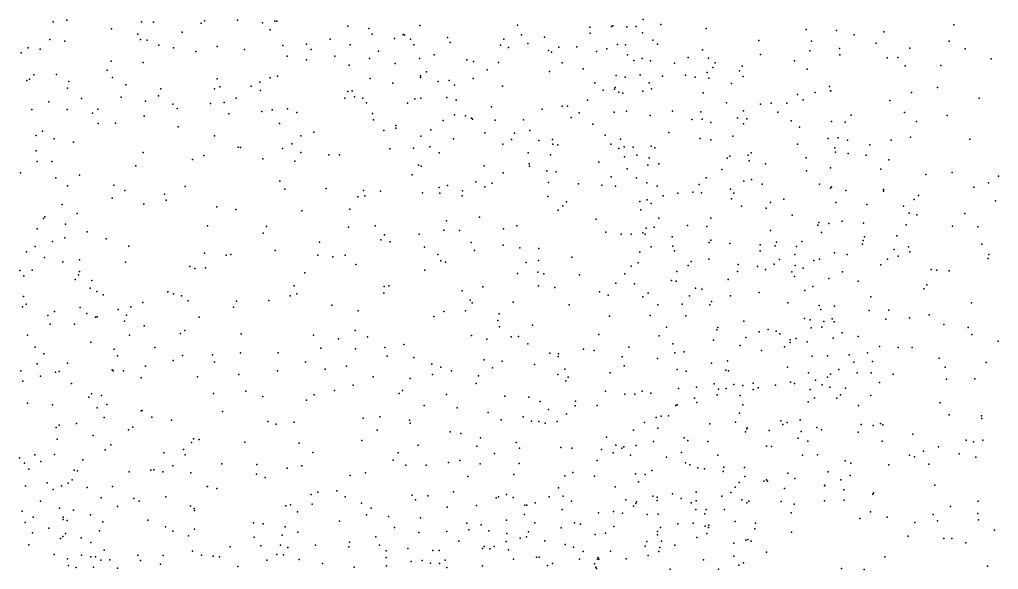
# Model space of a CAD drawing. Header units: metres. Extents: x -25 to 25, y -27.8 to 27.8.
# Drawn here: x 15.286 to 18.376, y 0.013 to 1.749 of the extents above; entities that cross this region are included whole.
import ezdxf

# ---------------------------------------------------------------- set-up
doc = ezdxf.new("R2010")
doc.units = ezdxf.units.M

msp = doc.modelspace()

# ---------------------------------------------------------------- linework, layer by layer
for p in [(15.3927, 1.7426, 9.0638), (15.4358, 1.7479, 3.1514), (15.6712, 1.7417, 16.7535), (15.7093, 1.741, -10.091), (15.8597, 1.7375, -10.8318), (15.8699, 1.7453, 16.6824), (15.9745, 1.7478, 3.1648), (16.0537, 1.7392, 6.0226), (16.0918, 1.7448, 9.2241), (16.0987, 1.7438, 16.5507), (16.5503, 1.7305, 10.5516), (16.8578, 1.7313, 2.9649), (17.2549, 1.7493, 5.2897), (17.3107, 1.734, 4.5076), (18.2354, 1.7323, -2.039), (15.577, 1.7206, -0.8524), (15.6597, 1.7029, -16.6912), (15.7993, 1.7098, -10.5337), (16.0775, 1.7165, 4.1011), (16.3224, 1.7286, -6.7454), (16.3891, 1.7214, 4.1049), (16.3998, 1.7034, 1.0409), (16.4968, 1.7023, -7.1376), (16.5018, 1.7002, -16.7428), (16.8707, 1.7012, 0.5908), (17.0867, 1.7252, -16.4078), (17.088, 1.7063, -0.4439), (17.1551, 1.7275, 5.4173), (17.1592, 1.7296, -11.5076), (17.2032, 1.7259, 2.4429), (17.2328, 1.7278, 0.4896), (17.2526, 1.7072, 0.9204), (17.4534, 1.7215, -11.3143), (17.7699, 1.7176, 13.0333), (17.865, 1.7147, -14.5181), (17.921, 1.7009, -13.0829), (18.0151, 1.7111, -12.3728), (15.3821, 1.6867, 14.6648), (15.4297, 1.681, -16.8787), (15.668, 1.6865, -9.7324), (15.6896, 1.684, 6.1895), (15.7261, 1.6686, 3.1729), (16.1916, 1.6717, 5.9925), (16.2668, 1.6876, 3.2021), (16.3298, 1.6691, 1.2419), (16.4703, 1.6895, 16.3687), (16.5203, 1.6871, -7.6737), (16.5306, 1.6694, -8.2893), (16.6368, 1.6925, 5.7455), (16.6453, 1.677, -0.0957), (16.8147, 1.6871, -9.4661), (16.8904, 1.674, -16.6027), (16.9435, 1.6934, 10.9833), (17.1734, 1.6708, 0.3416), (17.1986, 1.6692, 4.1526), (17.2857, 1.6838, 11.5729), (17.2997, 1.6719, 4.2884), (17.6196, 1.6831, -13.8855), (17.786, 1.6815, 12.8068), (17.9901, 1.6747, -15.3095), (18.2212, 1.6814, -12.2611), (15.2919, 1.6442, 14.8311), (15.3133, 1.6602, 0.3679), (15.3509, 1.6554, -9.3383), (15.7727, 1.6602, 0.0633), (15.8431, 1.6486, 4.0541), (15.9101, 1.6641, 6.1117), (15.9967, 1.6548, 16.6945), (16.1179, 1.6678, -0.069), (16.2064, 1.6552, 9.2747), (16.4197, 1.6497, 3.2022), (16.8049, 1.6683, 10.8426), (16.8295, 1.6615, -0.0105), (16.9557, 1.6515, 4.0545), (16.9654, 1.646, 2.3084), (16.9884, 1.6627, 2.8309), (17.0457, 1.6631, 15.9743), (17.1071, 1.6486, -9.6197), (17.1397, 1.6566, 1.5879), (17.2057, 1.6379, 11.2565), (17.4424, 1.6534, 15.5755), (17.6254, 1.6388, 2.4237), (17.7813, 1.6508, -13.5118), (17.8744, 1.6583, 13.235), (18.0967, 1.6592, 13.8176), (18.2712, 1.6574, -13.0697), (15.575, 1.6183, 4.0436), (15.6765, 1.6141, -10.2806), (16.1314, 1.634, -16.7208), (16.1918, 1.6223, 16.5778), (16.2813, 1.6336, -0.0925), (16.3908, 1.6264, 5.915), (16.4716, 1.6103, 9.5764), (16.5486, 1.626, 9.7362), (16.5947, 1.6376, 9.9767), (16.6981, 1.6218, 10.7194), (16.7193, 1.6167, -16.7134), (16.7981, 1.6138, 3.9879), (16.9989, 1.6129, 3.9047), (17.2254, 1.6204, 1.1388), (17.2517, 1.6263, 3.9411), (17.2785, 1.6188, 15.7663), (17.3537, 1.6118, -9.6493), (17.3971, 1.63, 5.131), (17.4607, 1.6278, 11.8366), (17.4826, 1.6124, 4.0747), (17.7324, 1.6195, -14.1193), (17.8753, 1.6375, 14.5583), (18.0253, 1.6288, 14.2155), (18.0591, 1.6295, -13.2303), (18.3532, 1.6254, -1.7476), (15.4028, 1.5759, 6.3143), (15.5625, 1.5895, -9.8949), (16.3266, 1.6049, 4.0235), (16.5709, 1.5839, 1.9433), (16.7623, 1.591, 16.2329), (16.9587, 1.5851, 16.0846), (17.0654, 1.5943, 2.6839), (17.4566, 1.5821, 4.4109), (17.4753, 1.5977, 3.8864), (17.5591, 1.5877, -15.9045), (17.5669, 1.6017, 11.9777), (17.7724, 1.5927, 12.3892), (18.0814, 1.6032, 13.6391), (18.195, 1.6046, -12.6637), (15.3089, 1.5572, -6.7388), (15.3174, 1.5613, 3.9725), (15.3318, 1.5745, 17.031), (15.4414, 1.5538, 9.0953), (15.5796, 1.5662, 3.2594), (15.9097, 1.5623, 0.0283), (16.0453, 1.5521, -6.5744), (16.0779, 1.5657, 3.2508), (16.1001, 1.5704, 3.972), (16.3934, 1.563, 1.561), (16.4645, 1.549, -0.106), (16.5515, 1.5718, 3.9705), (16.5518, 1.566, -8.5119), (16.6078, 1.5538, -7.9876), (16.6422, 1.5569, 10.5322), (16.718, 1.563, -0.8171), (17.102, 1.55, 11.0054), (17.1693, 1.5724, 2.1095), (17.1984, 1.5674, 3.6773), (17.2449, 1.5751, 5.3746), (17.2735, 1.5497, -16.2595), (17.3155, 1.5705, 11.3653), (17.388, 1.574, 3.7474), (17.4193, 1.5679, -11.1505), (17.4618, 1.5647, 4.7387), (17.5333, 1.5471, -10.5971), (17.5704, 1.57, 4.2428), (15.438, 1.533, 3.8545), (15.6213, 1.5428, 3.8415), (15.7319, 1.5304, 6.1833), (15.9017, 1.5308, 3.8407), (15.9186, 1.537, 16.7967), (16.0178, 1.5394, -11.1406), (16.0467, 1.5255, -10.8186), (16.3221, 1.5219, -6.6635), (16.336, 1.5248, 9.3764), (16.6592, 1.5418, -9.1063), (16.8106, 1.5389, -9.3149), (17.1288, 1.5269, -0.8022), (17.1648, 1.53, 2.2581), (17.1668, 1.5348, 1.946), (17.1779, 1.5201, 2.3011), (17.1912, 1.5169, 1.2812), (17.2538, 1.5235, 0.4828), (17.2817, 1.5308, 0.7337), (17.4447, 1.5177, 11.6374), (17.798, 1.5188, 14.91), (17.8428, 1.5381, -15.6236), (17.8463, 1.5242, 13.0114), (17.8477, 1.5247, 12.7729), (18.1022, 1.5196, 13.9014), (18.1839, 1.5344, -2.3951), (15.3783, 1.4891, -9.7988), (15.4817, 1.5005, -17.0143), (15.6067, 1.5048, 0.2161), (15.6835, 1.4919, 3.3802), (15.7248, 1.5081, 16.8863), (15.889, 1.4844, 6.1384), (15.9321, 1.4878, 3.3632), (15.97, 1.5013, -10.5591), (16.3132, 1.5016, 5.9788), (16.3435, 1.5057, 16.5145), (16.3695, 1.5011, -16.7621), (16.3814, 1.4864, 3.9179), (16.5112, 1.4853, 1.7674), (16.5341, 1.4994, -7.2455), (16.5531, 1.5017, -7.0339), (16.6354, 1.5035, 10.0423), (16.6646, 1.4954, 10.3152), (17.0791, 1.4948, 0.1467), (17.5179, 1.4864, -10.8198), (17.6591, 1.4857, -9.927), (17.708, 1.4851, -15.7876), (17.7419, 1.5125, -13.8966), (17.7599, 1.4963, 4.0085), (18.0335, 1.4937, -14.8875), (18.3156, 1.5016, -13.8311), (15.325, 1.465, 3.5242), (15.4364, 1.4653, 0.3468), (15.5164, 1.454, -0.7478), (15.5337, 1.4661, 3.5424), (15.77, 1.482, 9.0747), (15.7837, 1.4686, 3.5999), (16.0513, 1.4594, -0.0014), (16.0842, 1.4643, -11.5067), (16.1323, 1.4678, 6.0444), (16.1618, 1.4564, 16.6938), (16.4002, 1.4531, 3.2655), (16.7766, 1.4735, -0.063), (16.936, 1.466, -11.4807), (16.9993, 1.4757, 3.5571), (17.0164, 1.4763, 10.8625), (17.053, 1.4544, 16.0498), (17.1634, 1.4569, -11.4732), (17.2025, 1.4601, 0.3208), (17.3479, 1.4597, 11.1939), (17.4371, 1.4579, 15.6112), (17.5712, 1.461, -10.2425), (17.6255, 1.4822, 3.7284), (17.6802, 1.4572, 15.2363), (18.0802, 1.4555, -13.6927), (15.5895, 1.4227, 6.2165), (15.6798, 1.444, -0.9405), (15.9471, 1.4513, 3.6437), (16.4034, 1.433, -0.8363), (16.6234, 1.4303, 9.8562), (16.6594, 1.4487, -8.6824), (16.6941, 1.4456, -8.2341), (16.7126, 1.4382, 5.7664), (16.7166, 1.4348, 1.9789), (16.7874, 1.4315, 16.2563), (16.8766, 1.4333, 0.1591), (17.0272, 1.4406, 2.8412), (17.2768, 1.4466, 3.4908), (17.4082, 1.4341, 5.1397), (17.4408, 1.4351, 11.3496), (17.4684, 1.4244, 4.9472), (17.5527, 1.4389, 11.7928), (17.5821, 1.4357, -9.6165), (17.7216, 1.43, 12.1757), (17.8491, 1.4277, 2.2446), (17.8924, 1.4255, 14.63), (17.9117, 1.4473, 13.2752), (18.1176, 1.4272, -1.7714), (18.215, 1.4465, 2.2246), (15.3592, 1.3974, -17.185), (15.5349, 1.4207, 16.961), (15.7873, 1.4102, -16.8437), (16.1073, 1.4211, 3.4302), (16.2152, 1.3938, 3.5813), (16.4365, 1.3987, 9.4681), (16.4737, 1.4144, 5.9236), (16.4744, 1.4065, -11.5568), (16.5843, 1.4012, 3.7146), (16.7551, 1.3918, 3.5651), (16.8968, 1.3993, 3.0081), (17.0964, 1.419, 5.5194), (17.3357, 1.3932, 2.2172), (17.5721, 1.4202, 4.6461), (17.7488, 1.4101, 4.408), (15.3389, 1.3836, -8.9865), (15.3955, 1.3725, -8.7593), (15.4561, 1.3625, 9.1367), (15.9016, 1.3822, -6.501), (16.1739, 1.3824, 9.2143), (16.5533, 1.3808, -7.7675), (16.6558, 1.3731, -0.1109), (16.8389, 1.371, 3.4239), (16.8483, 1.3904, 10.5838), (16.9253, 1.368, 2.0652), (16.9687, 1.3712, 10.7132), (17.1352, 1.3845, 2.7054), (17.1828, 1.3714, 2.5316), (17.4343, 1.3736, -11.0467), (17.4681, 1.3694, -16.075), (17.5381, 1.3813, -10.4624), (17.8389, 1.3736, 3.8276), (17.8701, 1.3756, 12.5977), (17.9002, 1.3691, 3.9978), (18.0378, 1.3685, 14.2316), (18.0986, 1.3777, 13.7295), (18.2864, 1.3719, -1.6251), (15.3387, 1.3352, -6.8175), (15.6764, 1.3302, 9.0934), (15.9765, 1.347, 16.8566), (15.9836, 1.3457, 6.1124), (16.1161, 1.3422, -10.716), (16.1462, 1.357, -10.9511), (16.1738, 1.3295, -11.3171), (16.4547, 1.341, 3.4273), (16.5303, 1.3429, -7.5431), (16.5816, 1.3476, 1.0217), (16.611, 1.3289, 3.4572), (16.8116, 1.3556, -8.8892), (16.9692, 1.3565, 16.1378), (16.986, 1.3543, 3.3584), (17.1531, 1.3555, 1.5631), (17.1782, 1.3424, 2.9046), (17.1953, 1.3477, 2.1044), (17.2234, 1.346, 10.9242), (17.2799, 1.3499, -0.6982), (17.2919, 1.3441, -16.3014), (17.5963, 1.3289, 2.1555), (17.7417, 1.3563, 15.0531), (17.8594, 1.3441, 12.9801), (17.8619, 1.3309, 13.1376), (17.9702, 1.3539, -14.5059), (15.3423, 1.301, -8.2715), (15.3879, 1.3013, 6.239), (15.832, 1.3074, 16.9165), (15.8684, 1.3198, -10.3392), (16.0539, 1.3099, -16.7536), (16.1551, 1.3024, -0.9415), (16.2621, 1.3218, 6.0124), (16.296, 1.3228, 16.6218), (16.892, 1.3285, -0.0315), (16.9628, 1.3226, -9.1076), (17.1151, 1.2994, 3.0635), (17.1958, 1.3165, 1.9181), (17.2353, 1.3208, 1.1712), (17.2743, 1.3127, 5.3318), (17.52, 1.3116, 11.2313), (17.528, 1.3184, 15.4801), (17.5868, 1.3214, 11.5106), (17.5893, 1.3033, 3.4651), (17.7694, 1.3124, 3.6398), (17.9025, 1.3265, 4.2841), (17.9593, 1.3215, 14.4341), (18.0301, 1.3069, 13.5087), (15.6536, 1.2874, 6.1804), (16.5458, 1.2892, -0.751), (16.5541, 1.2864, 9.6498), (16.7527, 1.2876, 0.6007), (16.8952, 1.2939, 3.1766), (16.8958, 1.2864, -8.6898), (16.951, 1.2715, -0.7153), (16.9803, 1.2688, 10.543), (17.2039, 1.278, 15.9432), (17.2696, 1.2897, 3.0955), (17.3041, 1.294, -9.3332), (17.5036, 1.2758, 4.8828), (17.6407, 1.2939, 11.7655), (17.7706, 1.2721, 12.2175), (17.8458, 1.2815, -15.5919), (18.0055, 1.2766, -14.7558), (15.2891, 1.2656, 17.1463), (15.4005, 1.2498, 0.4434), (15.4757, 1.2582, -8.5143), (16.1076, 1.2395, 9.1971), (16.5256, 1.2592, -16.749), (16.7266, 1.2367, 1.7437), (16.8125, 1.2655, 10.2226), (17.154, 1.2531, -16.4607), (17.2335, 1.25, 2.2876), (17.4537, 1.2497, 2.8225), (17.5724, 1.2387, -15.9284), (17.5971, 1.244, 15.352), (18.1468, 1.2605, -2.036), (18.2304, 1.2666, -13.9579), (18.3763, 1.2547, 2.0328), (15.438, 1.2248, 17.0281), (15.5844, 1.2268, 16.9703), (15.6185, 1.2094, -6.5043), (15.8091, 1.2226, -17.0472), (16.1237, 1.2137, 16.7857), (16.2542, 1.2161, -6.5211), (16.3718, 1.2095, -0.0838), (16.426, 1.2076, 9.4811), (16.6106, 1.2194, 9.7872), (16.6371, 1.2252, -7.2101), (16.6847, 1.2091, -11.4779), (16.755, 1.2211, 16.2858), (16.7787, 1.2328, -0.0836), (16.9559, 1.2347, -0.1522), (17.0508, 1.2304, -0.3409), (17.1244, 1.2267, -8.9303), (17.168, 1.2237, 10.732), (17.266, 1.2337, 1.0384), (17.2994, 1.2236, 2.0294), (17.4321, 1.2291, 3.1568), (17.531, 1.2143, 11.0969), (17.6306, 1.2301, 11.3202), (17.8117, 1.23, 2.0461), (17.8463, 1.2174, 4.5182), (17.8496, 1.2218, 14.7974), (17.8951, 1.2098, 13.3122), (18.0132, 1.2128, 3.9508), (18.0138, 1.2077, 14.2959), (18.2982, 1.2198, 13.3063), (18.3454, 1.2335, 13.6464), (15.5791, 1.1854, -17.2716), (15.7443, 1.1978, 0.2112), (15.7487, 1.179, 9.1201), (16.3542, 1.1895, 5.9941), (16.3767, 1.1931, -11.2351), (16.5582, 1.202, 16.4073), (16.6126, 1.2011, 1.2864), (16.6837, 1.1931, -6.8289), (16.9535, 1.1903, -8.3305), (17.2439, 1.1748, 2.0353), (17.2672, 1.18, 0.5225), (17.3182, 1.193, 2.4407), (17.3644, 1.2017, 15.7701), (17.412, 1.204, 5.1202), (17.4392, 1.2027, 2.5788), (17.5336, 1.1833, 3.0016), (17.5416, 1.2018, -10.7033), (17.6989, 1.1822, 11.6528), (18.11, 1.181, -1.5348), (18.1242, 1.194, -1.8151), (18.3669, 1.1771, 13.0897), (15.4204, 1.1655, -9.1345), (15.6787, 1.1668, -0.909), (15.9094, 1.1581, 0.1266), (15.9692, 1.15, -0.9915), (16.1771, 1.1452, 0.015), (16.3287, 1.1506, -0.804), (16.9864, 1.1481, 10.2916), (17.0014, 1.1612, 5.5821), (17.0132, 1.1738, 0.0555), (17.2477, 1.149, 1.5338), (17.2799, 1.1691, 0.6887), (17.5651, 1.1598, -10.1952), (17.6431, 1.154, 11.1849), (17.657, 1.1718, 15.2211), (17.8627, 1.1717, 12.707), (17.9607, 1.1652, -15.197), (18.0767, 1.1601, 13.4834), (15.3619, 1.1217, -10.0869), (15.3657, 1.1267, 9.2895), (15.4683, 1.1366, -0.6473), (16.6344, 1.1136, -11.2666), (16.7385, 1.1258, 1.5652), (17.1064, 1.1195, 16.0505), (17.304, 1.122, -8.7243), (17.4681, 1.1227, 4.9971), (17.7249, 1.1317, 11.5022), (17.8831, 1.1133, 14.6826), (18.0944, 1.1378, 13.8669), (18.1183, 1.1333, -14.1739), (18.2705, 1.1374, -2.2153), (15.3417, 1.0883, 6.158), (15.4312, 1.1036, -6.7333), (15.88, 1.0983, 9.1769), (16.0659, 1.0956, -6.4756), (16.3246, 1.0941, 16.5956), (16.4089, 1.0983, -11.0179), (16.6255, 1.0842, -7.559), (16.6747, 1.0839, 0.8946), (16.8142, 1.0889, 0.3959), (16.8563, 1.0983, 10.0889), (17.2641, 1.0909, 0.8812), (17.2898, 1.0942, 2.2011), (17.3946, 1.0994, 10.8348), (17.4561, 1.0963, -0.717), (17.6563, 1.0839, -15.7531), (17.8058, 1.1003, 12.2655), (17.8089, 1.1086, 3.5186), (17.8407, 1.1057, 12.4223), (17.9502, 1.1065, 14.4506), (18.0853, 1.1014, 13.6683), (18.2313, 1.0973, -1.3813), (18.3108, 1.0947, 1.8807), (15.4295, 1.0608, -8.1501), (15.4997, 1.0797, 6.1377), (15.5601, 1.0571, 0.3978), (16.0551, 1.0745, 0.0841), (16.4268, 1.0544, -0.0557), (16.4382, 1.0701, 16.4824), (16.5474, 1.0714, -6.5751), (17.1374, 1.0784, 10.4296), (17.185, 1.0715, -8.4283), (17.2166, 1.0716, -11.5123), (17.254, 1.076, 1.2442), (17.2612, 1.0721, 1.3992), (17.3465, 1.0631, 5.2086), (17.4682, 1.0527, 1.9017), (17.8176, 1.0776, 12.8496), (17.9498, 1.0521, -15.0171), (17.954, 1.0636, 3.6751), (18.0557, 1.0668, 14.0032), (15.3352, 1.0327, -6.9814), (15.3902, 1.0486, 17.0442), (15.6318, 1.0338, 16.9589), (16.0935, 1.02, -10.5411), (16.2334, 1.0467, -16.7466), (16.4565, 1.0481, -16.7495), (16.5651, 1.031, 9.7493), (16.7117, 1.0456, -16.7217), (16.7226, 1.0207, 1.3562), (16.8129, 1.037, -8.0397), (16.866, 1.0285, -0.6313), (16.925, 1.0267, 0.0412), (17.2804, 1.0316, 10.5993), (17.3486, 1.0342, 1.8949), (17.354, 1.0197, 15.7872), (17.4634, 1.0456, 15.5819), (17.5281, 1.0422, 15.4148), (17.6242, 1.0387, -9.9866), (17.6712, 1.0346, 3.0478), (17.6753, 1.0467, -0.7883), (17.7389, 1.0329, 3.3357), (17.7561, 1.0491, 14.9217), (17.9476, 1.0403, 13.5332), (18.0468, 1.0238, 1.8489), (18.0921, 1.0318, 4.083), (18.3239, 1.0402, 13.8631), (15.3086, 1.0161, 0.5684), (15.3655, 0.9979, 17.5144), (15.4753, 0.991, 17.8054), (15.8706, 1.0123, -10.3259), (15.9387, 1.0059, 16.8748), (15.9528, 1.0079, -17.0573), (16.2275, 1.0059, 6.0158), (16.2753, 1, 9.4198), (16.3145, 1.0053, -10.8207), (16.6065, 1.0082, -0.0647), (17.03, 0.9995, 5.5426), (17.2439, 1.0148, -0.6909), (17.4626, 0.9933, -16.0105), (17.6239, 1.0188, 2.5458), (17.6851, 0.9922, 15.051), (17.7337, 1.0077, 2.8166), (17.7936, 0.9891, 11.7393), (17.812, 0.9925, 11.5525), (17.8587, 1.0134, 13.3848), (17.8992, 1.0082, -0.8047), (18.0265, 0.9932, 14.1658), (18.0597, 1.0025, 3.8383), (18.0963, 1.0166, -1.0981), (18.3441, 0.9953, -14.2179), (18.3462, 1.0073, -1.1949), (15.3263, 0.958, 9.4296), (15.4228, 0.9847, 18.0515), (15.6207, 0.9836, -6.5453), (15.8234, 0.9693, 0.259), (15.84, 0.9632, 6.0635), (15.8738, 0.9657, -17.2527), (16.3475, 0.9764, -6.469), (16.5659, 0.9586, -10.9312), (16.6157, 0.9882, 5.8528), (16.6312, 0.9837, 16.3219), (16.8857, 0.9822, 16.1999), (16.9248, 0.9886, 1.6484), (17.2175, 0.9704, 5.3591), (17.2392, 0.9814, 0.6864), (17.3968, 0.9734, 2.1952), (17.4064, 0.9858, 1.6968), (17.5544, 0.9761, -10.9464), (17.6155, 0.9702, 15.195), (17.6407, 0.9604, 4.8176), (17.6683, 0.9776, 11.0522), (17.7347, 0.9731, -0.9826), (17.7599, 0.9643, -15.4788), (18.0048, 0.9752, -14.7427), (18.1636, 0.9599, 13.7638), (18.1816, 0.9584, -0.7995), (15.2873, 0.9573, 17.1347), (15.2996, 0.9408, 17.3096), (15.4615, 0.9283, -10.0736), (15.4723, 0.9436, 9.3551), (15.4756, 0.9538, -9.1378), (16.1866, 0.9493, 16.6948), (16.8583, 0.9477, 5.6743), (16.9221, 0.9514, -16.6445), (16.9409, 0.9463, -11.4778), (17.0541, 0.9437, 0.2034), (17.1965, 0.9465, -16.4184), (17.3607, 0.9536, -11.3953), (17.5235, 0.9289, 10.8442), (17.5523, 0.9537, -9.6865), (17.7246, 0.9533, 13.1751), (17.7322, 0.9381, 12.9438), (17.8414, 0.9323, 3.4323), (17.8842, 0.9527, 4.57), (18.2206, 0.9561, 12.9693), (15.509, 0.9018, 17.6631), (15.5141, 0.9255, -17.6414), (16.1529, 0.9083, 0.1273), (16.4377, 0.9067, 9.6382), (16.4523, 0.909, 16.4293), (16.7492, 0.9051, 9.9012), (16.924, 0.9084, 0.2187), (16.9765, 0.903, 10.0614), (17.169, 0.9167, 10.2664), (17.2277, 0.9155, 0.8714), (17.3445, 0.9251, -9.0004), (17.3591, 0.9233, -9.3413), (17.4199, 0.9011, 5.094), (17.4399, 0.8981, 1.9497), (17.7905, 0.907, 12.6697), (17.9331, 0.9237, 14.4439), (18.1408, 0.8994, -14.5224), (18.1508, 0.9124, -1.5412), (15.2986, 0.8751, -9.3254), (15.5298, 0.891, 17.9203), (15.5498, 0.8799, 6.0231), (15.7549, 0.8901, -0.8867), (15.772, 0.8838, 9.3145), (15.7971, 0.8777, 16.8942), (16.1401, 0.8768, -16.962), (16.162, 0.8832, 9.4295), (16.4358, 0.8857, 0.0306), (16.684, 0.8929, -6.7648), (17.1171, 0.8896, -0.145), (17.1441, 0.8793, 0.4798), (17.2543, 0.874, 15.8807), (17.271, 0.886, 1.8133), (17.4013, 0.8777, -8.6353), (17.5305, 0.8773, -0.5444), (17.6215, 0.888, -10.2202), (17.7647, 0.8943, 2.9197), (17.9739, 0.8745, 4.452), (15.296, 0.8429, 0.6904), (15.3074, 0.8508, -17.8325), (15.4776, 0.84, -0.6507), (15.6374, 0.8429, -8.5501), (15.6755, 0.8559, -10.2456), (15.819, 0.8619, -17.6092), (15.9618, 0.8411, -0.9246), (15.9713, 0.8607, 16.8058), (16.0734, 0.8623, 6.0033), (16.2722, 0.8475, -10.5726), (16.7085, 0.8633, 1.0284), (16.7155, 0.8546, -0.639), (16.8447, 0.8568, -7.8829), (17.0209, 0.8489, 5.5106), (17.3015, 0.8488, 5.2272), (17.3776, 0.8514, 10.5502), (17.4655, 0.8486, -0.7917), (17.4702, 0.8593, 1.6136), (17.7114, 0.8547, 13.3468), (17.81, 0.8462, 12.3809), (17.8162, 0.8345, 4.6432), (17.8587, 0.845, 13.5749), (18.2908, 0.8555, -2.0906), (15.3759, 0.8154, 18.273), (15.3967, 0.8275, 17.3774), (15.499, 0.8211, -6.9256), (15.5257, 0.8095, 16.9393), (15.5317, 0.8105, 9.4469), (15.5981, 0.8336, -17.8376), (15.6238, 0.8158, -8.8178), (15.8529, 0.8096, 0.3304), (16.3557, 0.8302, -16.8528), (16.5945, 0.8118, 5.8132), (16.6255, 0.8274, 0.0537), (16.6939, 0.8299, -16.7717), (16.8002, 0.8205, -7.6787), (17.1485, 0.8131, 5.3874), (17.2765, 0.8147, -0.282), (17.3895, 0.8142, 1.3141), (17.7637, 0.8061, -15.2637), (17.8516, 0.8048, 11.6373), (17.9683, 0.831, 13.8364), (18.021, 0.804, -1.2574), (18.0308, 0.8315, -0.4877), (18.0955, 0.8078, 3.9598), (18.1576, 0.8176, 13.8232), (15.3825, 0.7873, -7.9577), (15.46, 0.7874, 0.5996), (15.618, 0.7972, 0.4765), (15.6801, 0.7828, -6.7285), (16.7956, 0.7994, 5.67), (16.8015, 0.7798, 16.1718), (16.9051, 0.7847, 0.2104), (17.3288, 0.778, 15.744), (17.4906, 0.777, 4.9756), (17.5728, 0.7977, -9.8812), (17.7824, 0.8016, 14.7469), (17.785, 0.7763, 3.0366), (17.8186, 0.7787, 3.3234), (17.8251, 0.7961, 11.272), (17.858, 0.7951, 11.4495), (18.2036, 0.787, -0.3374), (18.2805, 0.7774, -1.7914), (15.3111, 0.7529, 9.6421), (15.6338, 0.7529, 17.8603), (15.7945, 0.7581, 9.4126), (15.808, 0.7674, -17.849), (15.9863, 0.7577, -10.4242), (16.2137, 0.7533, -17.4169), (16.3458, 0.768, 5.9301), (16.3847, 0.7481, -6.4638), (16.7126, 0.7519, -7.0761), (16.8381, 0.7478, 1.3283), (16.8612, 0.7486, -10.792), (17.1153, 0.7553, 0.6815), (17.3049, 0.7504, -8.8565), (17.4869, 0.7699, 1.4716), (17.5791, 0.7453, -15.6323), (17.6213, 0.7634, -0.9142), (17.6494, 0.7706, 2.4319), (17.6744, 0.7653, -10.4111), (17.6858, 0.7574, 14.8718), (17.7375, 0.7426, -10.649), (17.8548, 0.7431, 14.5983), (17.8833, 0.7604, 13.7067), (17.9331, 0.7486, 14.2882), (18.2927, 0.7546, 13.9865), (15.3356, 0.7156, 0.7704), (15.5113, 0.731, 5.9635), (15.7137, 0.7137, 5.9572), (16.2375, 0.7125, 16.5291), (16.2932, 0.7412, -10.3698), (16.4397, 0.7141, 0.168), (16.4991, 0.7235, -10.1995), (16.7617, 0.7409, -10.3001), (16.8905, 0.7255, 5.5619), (17.2099, 0.7153, -0.0282), (17.3488, 0.7256, -9.6052), (17.4771, 0.7373, -0.3564), (17.5613, 0.7207, 1.6923), (17.7013, 0.716, 11.022), (17.7185, 0.7294, 13.535), (17.7189, 0.7378, 12.6721), (17.7725, 0.7315, 1.7741), (18.001, 0.7171, 13.1959), (18.0602, 0.7146, 4.2656), (18.1045, 0.7142, -14.7262), (18.3751, 0.7342, -0.1968), (15.3631, 0.6944, 17.2788), (15.585, 0.7091, -18.0673), (15.5955, 0.6883, 18.0551), (15.8002, 0.6884, 0.4406), (15.8956, 0.6906, 16.7543), (15.9842, 0.6974, 9.4942), (16.1025, 0.6975, 16.635), (16.3465, 0.7102, -17.1576), (16.4465, 0.6868, 9.7164), (16.5312, 0.6823, 16.267), (16.9604, 0.6961, 0.4014), (16.987, 0.6856, 16.0052), (16.9871, 0.6939, -10.36), (17.0666, 0.7084, -0.6648), (17.1001, 0.705, -8.0966), (17.1885, 0.6841, 15.8422), (17.355, 0.6969, 5.1217), (17.3846, 0.7001, 15.5125), (17.628, 0.7047, 12.8863), (17.7886, 0.6867, 12.3444), (17.8365, 0.688, 4.5989), (17.9052, 0.6907, 13.8672), (17.9635, 0.6973, 4.4302), (18.1894, 0.6803, 12.8512), (15.3419, 0.6629, -9.2749), (15.438, 0.665, 9.6386), (15.6835, 0.6552, 16.8234), (15.7712, 0.6727, -10.3332), (15.9021, 0.6674, 5.9294), (16.1893, 0.668, -17.7627), (16.3182, 0.6555, -0.7842), (16.5879, 0.6615, 9.7854), (16.6158, 0.6519, -16.913), (16.7533, 0.6747, 9.8776), (16.7789, 0.6504, -7.3545), (16.8094, 0.6711, 0.7448), (16.9122, 0.6599, -10.1311), (17.1949, 0.656, -9.0942), (17.2999, 0.6795, -16.249), (17.4704, 0.665, 1.7857), (17.5216, 0.6719, 2.0045), (17.7104, 0.6519, -10.177), (17.9202, 0.6674, 14.084), (17.9788, 0.6698, 13.4687), (18.2086, 0.652, 1.4758), (18.3378, 0.6672, 12.7063), (15.2904, 0.6406, 17.093), (15.3521, 0.6232, 13.61), (15.4002, 0.6362, -9.849), (15.4116, 0.6379, -7.1976), (15.5786, 0.644, 17.5635), (15.5817, 0.6402, -8.2404), (15.6143, 0.6406, 0.5886), (15.6697, 0.6184, 9.5714), (15.8479, 0.6219, -0.8457), (15.9789, 0.6288, 0.4105), (16.1009, 0.64, 5.8957), (16.2515, 0.646, -10.1723), (16.4023, 0.6215, 16.3346), (16.5901, 0.6293, 5.7202), (16.6495, 0.6404, -10.0407), (16.7348, 0.6249, 0.3415), (16.9858, 0.6284, -7.832), (17.0081, 0.6459, -11.0081), (17.0181, 0.6201, 10.0131), (17.1507, 0.634, 0.9155), (17.3626, 0.645, 1.205), (17.3909, 0.6392, 15.3278), (17.5163, 0.6425, 13.0517), (17.524, 0.6403, 2.2536), (17.7769, 0.6339, 2.8379), (17.8369, 0.6202, -1.065), (17.8462, 0.6299, 11.4626), (17.8721, 0.645, 3.4523), (17.9305, 0.6338, 1.6527), (17.9751, 0.6342, -0.2414), (18.0444, 0.6294, 13.7347), (15.2962, 0.6077, -7.4403), (15.45, 0.6007, 18.284), (16.3391, 0.5956, 0.3514), (16.5194, 0.6163, 0.309), (16.7278, 0.6009, 16.1048), (17.0103, 0.609, 5.4141), (17.4229, 0.5893, 13.298), (17.4787, 0.5998, 4.9414), (17.5406, 0.5976, -9.9788), (17.5696, 0.5941, 10.8311), (17.6024, 0.6011, 4.8176), (17.6728, 0.595, 2.5295), (17.7197, 0.6045, 14.6948), (17.7326, 0.6009, 13.6817), (17.7987, 0.6111, 12.1568), (17.8204, 0.5961, 11.9113), (17.8439, 0.5885, 14.4667), (18.0013, 0.6031, 3.738), (18.2119, 0.6139, -1.475), (18.3021, 0.6147, -14.6324), (15.5054, 0.5577, 13.601), (15.5135, 0.568, -9.0662), (15.5446, 0.563, 16.8062), (15.8984, 0.569, -6.8314), (16.0007, 0.5759, -18.0432), (16.0544, 0.5594, -0.866), (16.2166, 0.5647, -6.6268), (16.2809, 0.5787, 5.8218), (16.4848, 0.5688, -6.5896), (16.4947, 0.5782, -17.4883), (16.6343, 0.5653, -6.9709), (16.8178, 0.5604, 5.5365), (16.8943, 0.5574, 0.6051), (17.1361, 0.5758, -10.6359), (17.1969, 0.5665, 10.1673), (17.2282, 0.5669, -0.7317), (17.2518, 0.5762, 5.1793), (17.2789, 0.5698, 15.5502), (17.3662, 0.5849, -8.5434), (17.4881, 0.5646, 13.4428), (17.4923, 0.5827, 10.6885), (17.5171, 0.5849, -0.0948), (17.5609, 0.5622, -0.8783), (17.6024, 0.581, 14.8554), (17.6178, 0.5865, 12.7861), (17.782, 0.5819, 3.2888), (17.8783, 0.5649, -15.0413), (17.8931, 0.5858, 14.2406), (17.9737, 0.5626, 4.3441), (15.3118, 0.5383, 16.8627), (15.3905, 0.533, 17.2973), (15.5622, 0.5346, 5.8552), (16.1922, 0.5478, 0.4252), (16.5638, 0.5309, -0.7235), (16.9294, 0.5436, -16.7325), (17.0399, 0.5304, 1.4812), (17.0414, 0.5451, 0.8027), (17.1097, 0.531, -16.566), (17.3578, 0.5314, 10.3805), (17.3625, 0.5334, -8.2615), (17.4166, 0.5546, -11.5225), (17.4238, 0.5407, -16.0781), (17.5697, 0.5331, 1.5644), (17.7752, 0.5429, 11.2262), (17.7956, 0.5552, 13.8206), (17.8663, 0.5537, 4.5288), (17.9347, 0.5311, -0.0256), (18.1925, 0.5396, 0.041), (15.5315, 0.5232, 17.4646), (15.6699, 0.5143, 0.6597), (15.6735, 0.5154, -10.2048), (15.927, 0.512, -10.3035), (16.4231, 0.4957, 0.4529), (16.668, 0.5236, 0.4777), (16.7657, 0.5093, -16.869), (16.876, 0.4956, -0.68), (16.9559, 0.5185, -9.9717), (17.0126, 0.5042, 0.5728), (17.3117, 0.4974, 13.1914), (17.3347, 0.4987, 15.1531), (17.5592, 0.5063, 1.9193), (18.2207, 0.501, 13.8572), (18.3226, 0.4981, -2.2606), (15.4111, 0.4689, 13.2501), (15.4656, 0.4743, 9.7966), (15.5536, 0.4927, 0.783), (15.7037, 0.4938, 9.6704), (15.7655, 0.4852, -8.6442), (16.0702, 0.4808, 0.5252), (16.0962, 0.4723, -10.1042), (16.1535, 0.4787, 9.6966), (16.3714, 0.4911, -17.8518), (16.517, 0.4843, 9.8021), (16.5193, 0.4747, 5.6351), (16.8067, 0.4853, 15.9752), (16.9026, 0.4817, 5.4193), (16.9253, 0.4804, 0.9805), (16.9452, 0.4753, -7.6484), (16.9831, 0.4808, 1.2809), (17.2589, 0.4771, -10.4714), (17.2963, 0.4929, 1.136), (17.4648, 0.4735, 14.9108), (17.5463, 0.4783, 1.688), (17.6892, 0.4822, 12.5331), (17.6959, 0.4713, 2.8879), (17.7098, 0.4773, 4.6386), (17.7509, 0.4862, -15.3633), (17.943, 0.4712, -10.5145), (17.9814, 0.468, 4.1696), (18.0038, 0.4739, 3.9364), (18.0119, 0.4703, 13.2028), (18.324, 0.4898, -1.9654), (15.4016, 0.4619, 13.8194), (15.5186, 0.4365, -9.9242), (15.6302, 0.4541, 17.7017), (15.6437, 0.463, -8.1237), (16.4149, 0.4531, 16.2103), (16.646, 0.4481, -17.3721), (16.6795, 0.4422, -17.1202), (17.2244, 0.4533, -11.2813), (17.3015, 0.4594, -16.3187), (17.5777, 0.4479, 1.7168), (17.5824, 0.4577, 14.7381), (17.583, 0.4609, 13.6853), (17.6531, 0.4523, 2.7297), (17.7537, 0.4494, 0.1378), (17.8031, 0.4614, 3.4086), (17.8181, 0.4537, -10.1835), (17.9333, 0.4468, 3.7288), (18.1058, 0.4401, 12.9724), (15.4055, 0.425, -7.3197), (15.5744, 0.4069, 13.6842), (15.8291, 0.4144, 0.6637), (15.8357, 0.426, -18.2371), (15.8533, 0.4238, -8.4342), (15.9977, 0.4155, 9.6905), (16.1691, 0.4125, -6.8115), (16.3669, 0.4207, 5.6461), (16.5451, 0.4057, 0.5846), (16.7299, 0.4021, 5.455), (16.7415, 0.4287, -7.3691), (16.8543, 0.4138, 0.7114), (17.1389, 0.4305, 13.3139), (17.1685, 0.4059, -9.4673), (17.2328, 0.4045, 1.5189), (17.287, 0.4172, 13.4797), (17.3842, 0.4287, 0.3695), (17.3956, 0.4204, 2.2194), (17.459, 0.4174, 10.6899), (17.6443, 0.4031, -11.3159), (17.7443, 0.4283, 12.1713), (17.7747, 0.4181, 11.7902), (18.0097, 0.4179, 0.2641), (18.2747, 0.4217, 1.0759), (18.2973, 0.4167, -14.7353), (18.3269, 0.4211, 12.722), (15.3341, 0.3757, -7.5135), (15.3966, 0.3759, -9.204), (15.5566, 0.3915, 0.9345), (15.7415, 0.3813, -0.7747), (15.8039, 0.3922, 13.4752), (15.8086, 0.375, 9.7228), (16.2117, 0.3821, 16.3568), (16.4814, 0.3818, -6.8355), (16.7854, 0.3798, -9.8165), (16.865, 0.3963, 9.9556), (16.995, 0.3988, 0.8569), (17.0294, 0.3959, 15.6802), (17.1235, 0.3923, 15.4543), (17.1602, 0.3819, 5.1243), (17.1873, 0.3962, 13.0842), (17.1938, 0.4005, 10.2179), (17.2152, 0.3739, -10.9366), (17.3764, 0.3821, -8.0337), (17.4901, 0.3742, 1.9946), (17.6596, 0.4014, 13.8549), (17.7583, 0.374, -1.0165), (17.8049, 0.3755, -15.6336), (18.0957, 0.3745, 1.2059), (18.1398, 0.3865, 13.6979), (18.1872, 0.4008, 0.3757), (18.2521, 0.3789, 0.618), (15.2864, 0.3661, 1.2552), (15.3018, 0.3494, 10.0534), (15.3537, 0.3539, 18.3268), (15.4857, 0.3596, 5.759), (15.7707, 0.3401, -8.8913), (15.9244, 0.3467, 5.6931), (16.0354, 0.3445, 16.4783), (16.1778, 0.3406, 13.3194), (16.4652, 0.358, 5.5379), (16.5055, 0.3422, 13.2881), (16.5703, 0.3429, 13.4388), (16.6403, 0.3515, -17.6438), (16.6757, 0.3578, 9.9069), (16.7403, 0.3466, 13.2497), (16.8635, 0.3477, 13.4775), (17.1097, 0.3575, -9.8859), (17.329, 0.368, 10.4057), (17.3883, 0.3504, 13.6569), (17.4024, 0.344, -11.3379), (17.8928, 0.3561, 1.4057), (17.9099, 0.349, 0.5083), (18.03, 0.3432, 13.3692), (18.1117, 0.3691, -1.3137), (18.1569, 0.3456, 0.8042), (18.3049, 0.3681, -1.6442), (15.316, 0.3299, -0.6745), (15.4588, 0.3267, 13.8805), (15.4696, 0.3251, -7.8001), (15.6327, 0.3221, 16.627), (15.7008, 0.3264, 5.7133), (15.7099, 0.3281, -7.975), (15.739, 0.3216, 13.651), (15.8273, 0.3182, 16.5637), (16.0343, 0.3141, -0.8775), (16.1316, 0.3332, 13.4672), (16.3297, 0.3098, 13.5102), (16.3783, 0.3184, 16.133), (16.8466, 0.3135, 13.1355), (17.0076, 0.3094, 5.1959), (17.0327, 0.3192, 13.575), (17.2306, 0.3155, 2.3394), (17.2613, 0.3134, 1.1723), (17.2818, 0.326, 14.903), (17.4271, 0.3342, 2.5439), (17.4486, 0.3315, 12.8031), (17.5069, 0.3228, 2.681), (17.5094, 0.3366, 1.54), (17.5745, 0.3354, 14.6134), (17.7114, 0.3178, 11.5341), (17.8392, 0.3217, 3.5986), (17.9079, 0.3101, 3.9012), (15.374, 0.2868, 17.3824), (15.4402, 0.2863, 16.6157), (15.4523, 0.2966, 9.9863), (16.0617, 0.304, 5.6141), (16.7018, 0.3064, 15.8209), (17.1014, 0.3076, 1.0049), (17.2406, 0.2898, 0.7731), (17.5577, 0.2876, -16.272), (17.5763, 0.3067, 3.1316), (17.6361, 0.2926, 0.5936), (17.6437, 0.2959, 14.0282), (17.6475, 0.2921, 14.3558), (17.7333, 0.3004, 3.4326), (17.828, 0.279, -11.0464), (17.8788, 0.2967, -15.8398), (18.1759, 0.2795, 12.9684), (15.3046, 0.2774, 14.141), (15.3926, 0.2661, -9.7153), (15.4188, 0.2774, 18.2049), (15.5002, 0.2721, 1.2178), (15.5799, 0.2751, 17.8897), (15.8789, 0.2753, 13.2367), (15.8795, 0.2756, 0.8289), (15.9094, 0.269, -7.1077), (16.2064, 0.2502, -9.8654), (16.2277, 0.2569, 16.2243), (16.2875, 0.2616, 9.8446), (16.5257, 0.2482, -7.1188), (16.6558, 0.2587, 13.6091), (16.8239, 0.2502, 15.6213), (16.9875, 0.2712, 13.0417), (17.1666, 0.2746, 2.5374), (17.3477, 0.2521, 14.7233), (17.4222, 0.2576, 2.8999), (17.5319, 0.256, 12.6201), (17.5456, 0.2733, 11.1156), (17.7009, 0.2689, 4.4479), (17.8271, 0.2771, -16.1026), (17.8883, 0.2646, 1.1766), (17.9795, 0.2507, -15.0173), (17.9818, 0.2555, -10.816), (15.3523, 0.2295, 5.6754), (15.5435, 0.2398, -7.3356), (15.6466, 0.2369, -9.1242), (15.6637, 0.2285, 13.8029), (15.7476, 0.243, 0.9985), (16.1413, 0.2174, -8.4074), (16.2099, 0.2191, 5.451), (16.3139, 0.2423, -0.9044), (16.3655, 0.2222, -6.952), (16.5366, 0.2332, 15.8679), (16.575, 0.2459, 5.3725), (16.7911, 0.2392, 0.8415), (16.7981, 0.2429, 5.2691), (16.8448, 0.2404, 13.6536), (16.8815, 0.2166, 2.8152), (16.8874, 0.2168, 15.4292), (16.9138, 0.2234, 2.5495), (16.9585, 0.2426, 15.2786), (17.0025, 0.2445, 15.1167), (17.0285, 0.2295, 2.7393), (17.2003, 0.2329, 12.9154), (17.2318, 0.2215, 13.74), (17.234, 0.2273, -8.8331), (17.2851, 0.2451, 4.8553), (17.2986, 0.2313, -10.7461), (17.2995, 0.2418, -0.826), (17.3752, 0.2371, 10.7368), (17.4064, 0.2235, 10.9307), (17.4225, 0.2297, 1.852), (17.5029, 0.2447, 1.4351), (17.5668, 0.2331, 4.5533), (17.5824, 0.2233, 14.2279), (17.5881, 0.2287, 3.3237), (17.6909, 0.2284, 1.3053), (17.7312, 0.219, -10.0917), (17.8273, 0.2298, 3.7833), (17.8889, 0.2319, -15.4499), (18.3119, 0.2293, -2.1607), (15.2951, 0.1971, 12.8349), (15.4126, 0.2068, 12.9521), (15.4565, 0.2004, 17.5879), (15.5101, 0.186, 17.7596), (15.5951, 0.2126, 9.98), (15.8263, 0.2133, 9.8589), (15.8377, 0.2061, 13.7057), (15.8383, 0.1993, 16.4596), (16.1268, 0.2145, 9.8526), (16.1637, 0.1949, -8.6732), (16.3818, 0.1856, 15.9643), (16.3961, 0.2072, 5.389), (16.6361, 0.2096, 0.8077), (16.7292, 0.2153, 10.01), (16.88, 0.1873, 2.2785), (16.9995, 0.2029, 2.9878), (17.1134, 0.1924, 2.1469), (17.1617, 0.1968, 1.1937), (17.1896, 0.1911, 10.3628), (17.2244, 0.2133, 2.9196), (17.268, 0.1864, 1.3128), (17.3023, 0.1878, 3.0555), (17.4214, 0.2031, 14.5586), (17.4493, 0.1888, 13.943), (17.4542, 0.2026, 0.9086), (17.5121, 0.2026, -8.1191), (17.7221, 0.1925, 0.9961), (17.973, 0.1953, -10.1714), (18.1706, 0.1865, 13.0942), (18.2247, 0.2119, -1.5127), (18.3114, 0.1903, -2.5807), (15.3043, 0.1621, 14.8639), (15.3292, 0.1789, 10.3815), (15.4237, 0.1785, 14.1188), (15.4243, 0.171, 1.4269), (15.4361, 0.1683, 18.0748), (15.5496, 0.1637, 13.9663), (15.6914, 0.169, 5.577), (16.0247, 0.161, 0.9422), (16.0558, 0.1576, 16.2937), (16.2964, 0.1655, 13.0988), (16.4509, 0.1807, 0.819), (16.5521, 0.1761, 13.6889), (16.6984, 0.1593, 15.5519), (16.8234, 0.1695, -7.521), (16.9124, 0.1609, 10.135), (17.0386, 0.1607, 12.9247), (17.0568, 0.1564, 13.8001), (17.3647, 0.1573, 1.5465), (17.4128, 0.1595, 4.6241), (17.5449, 0.1653, 11.4124), (17.6095, 0.1595, 11.648), (17.9384, 0.1743, -1.1886), (18.0252, 0.178, -15.7118), (18.112, 0.1615, -10.4761), (18.1842, 0.1673, 13.4963), (18.3134, 0.1702, 13.7008), (15.3267, 0.129, 10.8905), (15.379, 0.144, 14.5974), (15.431, 0.1274, 14.2787), (15.5389, 0.1355, -0.7504), (15.7471, 0.1475, 13.0688), (15.7706, 0.1348, 1.2973), (15.8388, 0.1409, -7.7372), (16.1247, 0.1481, -8.1012), (16.1645, 0.1311, -18.255), (16.4694, 0.1462, 13.0335), (16.5471, 0.1299, 10.0178), (16.6353, 0.1329, 5.2134), (16.7049, 0.1384, 3.0098), (16.7437, 0.1539, -17.6634), (16.7673, 0.1352, 2.5436), (16.8245, 0.1266, -17.2739), (16.8934, 0.1323, 13.8086), (16.9955, 0.1449, 14.824), (17.1358, 0.128, 14.656), (17.1619, 0.1495, -9.1218), (17.3002, 0.1333, 1.934), (17.3098, 0.1462, -10.9608), (17.4502, 0.1502, 14.3412), (17.4556, 0.1273, -16.4888), (17.4608, 0.1459, 11.2503), (17.4621, 0.1528, 14.1241), (17.6073, 0.1414, -11.1847), (17.7231, 0.1313, 4.1489), (18.3641, 0.1378, -2.9118), (15.4161, 0.1111, 10.6025), (15.423, 0.1179, 16.4316), (15.4808, 0.1135, -9.291), (15.5111, 0.0982, 12.8527), (15.82, 0.1195, -18.3522), (16.0271, 0.1153, 13.0714), (16.1158, 0.122, -0.9425), (16.3274, 0.0992, 13.7227), (16.4111, 0.1169, 15.7772), (16.6733, 0.1025, 12.9409), (16.822, 0.102, 2.0859), (16.8664, 0.1125, 1.0147), (16.8868, 0.1159, -9.7683), (16.9448, 0.1034, 3.2379), (17.1032, 0.1234, -16.6292), (17.2665, 0.1013, 10.8324), (17.3005, 0.123, 14.4785), (17.3127, 0.1026, -7.8106), (17.4241, 0.1143, -8.5975), (17.5415, 0.096, 12.3212), (17.5787, 0.1054, 4.3498), (17.5851, 0.1082, 3.4878), (17.5962, 0.1025, 11.982), (18.0913, 0.1186, -16.0148), (18.2045, 0.1116, 13.2389), (18.2291, 0.1109, -14.8679), (18.2731, 0.0979, -1.7041), (15.3158, 0.0916, 12.4682), (15.5531, 0.0741, 14.1402), (15.8325, 0.0716, 13.8634), (15.9515, 0.085, 1.2264), (16.048, 0.0882, 5.3309), (16.1101, 0.0898, 9.9801), (16.1331, 0.0823, 1.0516), (16.2202, 0.0901, 15.9907), (16.3258, 0.0843, 10.0178), (16.4227, 0.0903, -18.0982), (16.4437, 0.072, 5.1884), (16.5119, 0.0799, 15.5864), (16.5912, 0.0729, 13.8146), (16.6112, 0.0736, 0.9793), (16.7479, 0.0798, 3.2485), (16.7532, 0.0862, 15.1376), (16.7706, 0.0781, 10.1463), (16.7847, 0.0854, 5.0802), (16.8299, 0.0756, 14.842), (17.0088, 0.0921, 2.0228), (17.0352, 0.0833, 1.2059), (17.0655, 0.0706, 4.8363), (17.1513, 0.0711, 14.5026), (17.2613, 0.0869, 14.0756), (17.3043, 0.0701, 11.1418), (17.3071, 0.0832, 14.3087), (17.3546, 0.0903, 3.313), (17.6437, 0.0685, 3.6863), (15.396, 0.0608, 15.0774), (15.4377, 0.0472, -9.6646), (15.4817, 0.0587, 10.8991), (15.5116, 0.0532, 14.4768), (15.5259, 0.0532, 10.7037), (15.5429, 0.0422, 10.4589), (15.5708, 0.0438, 10.3069), (15.6593, 0.0589, 10.1759), (15.668, 0.0417, 16.3526), (15.7397, 0.057, 1.5035), (15.8604, 0.058, 16.3104), (15.8976, 0.0556, 1.3701), (15.9173, 0.0535, 12.9828), (16.0672, 0.0431, 13.8226), (16.0985, 0.0605, -7.8772), (16.1198, 0.0596, -9.1245), (16.1687, 0.0447, 5.2145), (16.2422, 0.032, 15.8251), (16.4441, 0.0508, 1.0028), (16.523, 0.0387, 12.8941), (16.5568, 0.0419, 3.0669), (16.5839, 0.0337, 1.9487), (16.6116, 0.032, 10.1537), (16.6294, 0.0424, 2.6199), (16.846, 0.046, 12.8382), (16.9184, 0.0523, 4.9529), (16.9262, 0.0527, -16.7811), (16.9687, 0.0323, 14.5471), (17.0535, 0.0454, 12.7901), (17.1013, 0.031, 14.11), (17.1106, 0.0454, 3.3138), (17.1123, 0.0508, 1.3558), (17.1149, 0.0463, 1.887), (17.2014, 0.047, 10.967), (17.2711, 0.0577, 1.691), (17.4454, 0.0442, -10.0327), (17.5416, 0.055, 12.1296), (17.5711, 0.0346, 4.1897), (18.0178, 0.0536, -16.2714), (15.4409, 0.0262, 1.6259), (15.4647, 0.0198, 12.5077), (15.5196, 0.0208, 14.8653), (15.5953, 0.0173, 14.2779), (15.7311, 0.0302, 13.995), (15.9754, 0.0225, -7.2597), (16.3424, 0.0203, -8.4522), (16.4445, 0.0244, -7.1022), (16.6351, 0.0197, 15.2384), (16.7478, 0.0247, -0.8738), (16.9525, 0.0261, 1.8827), (17.1058, 0.0207, 10.5119), (17.1072, 0.0169, 14.278), (17.3406, 0.0142, -8.8339), (17.4922, 0.0143, 11.8275), (17.5571, 0.0274, -8.4421), (17.8809, 0.0167, -16.434), (17.9526, 0.0135, -15.2353), (18.3414, 0.0235, 13.4846)]:
    msp.add_point(p)

doc.saveas('drawing.dxf')
